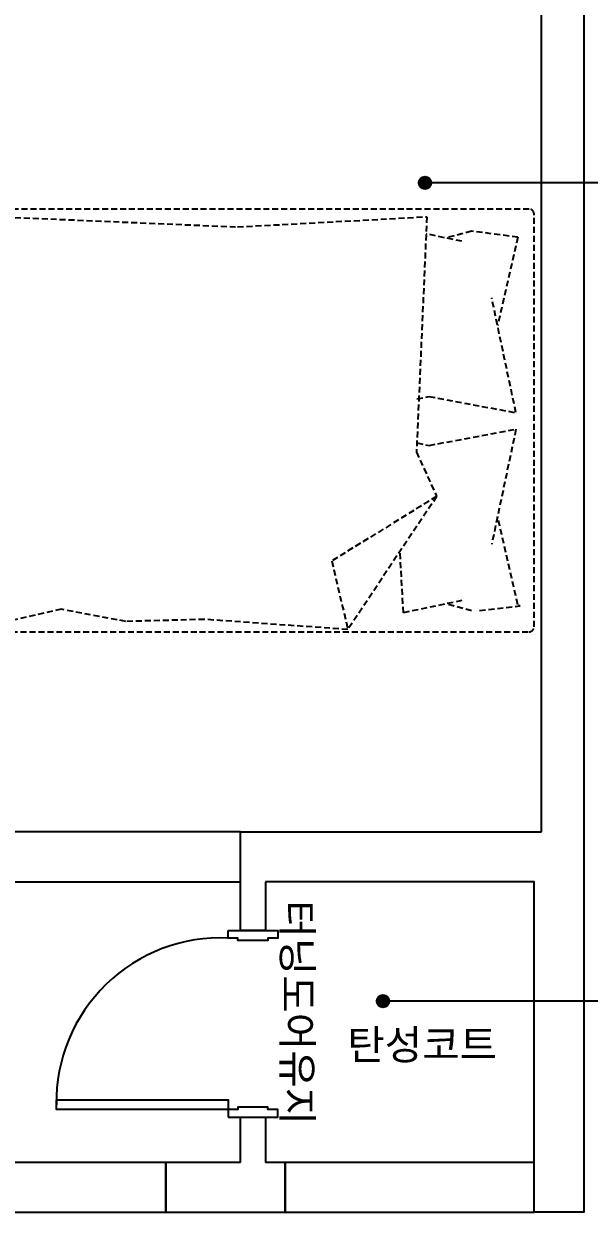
# Model space of a CAD drawing. Header units: millimetres. Extents: x 118028 to 193504, y 42792 to 96100.
# Drawn here: x 157180 to 159453, y 80948 to 85727 of the extents above; entities that cross this region are included whole.
import ezdxf

# ---------------------------------------------------------------- set-up
doc = ezdxf.new("R2010")
doc.units = ezdxf.units.MM
doc.header["$LTSCALE"] = 30
doc.linetypes.add('DH-HID2', pattern=[1.2, 0.8, -0.4])
for name, color, linetype in [('0-ELC TEXT', 7, 'Continuous'), ('2CONTINUOUS', 2, 'Continuous'), ('C-WIN', 4, 'Continuous'), ('CO-DO-FR', 7, 'Continuous'), ('CO-DOOR', 8, 'Continuous'), ('FU-FURM', 251, 'DH-HID2')]:
    doc.layers.add(name, color=color, linetype=linetype)
doc.styles.add('코레일둥고', font='Korail_Round_Gothic_Medium.ttf')

# ---------------------------------------------------------------- blocks, each defined once
blk = doc.blocks.new('vusaudeh')
at = {"layer": '2CONTINUOUS'}
for p, q in [((159261.4, 82476.8), (159261.4, 85786.8)), ((158051.4, 82476.8), (159261.4, 82476.8)), ((158231.4, 81147.8), (158231.4, 80947.8))]:
    blk.add_line(p, q, dxfattribs=at)
for points in [[(158711.4, 91311.8), (158711.4, 91511.8), (159431.4, 91511.8), (159431.4, 80947.8), (159231.4, 80947.8)], [(158151.4, 82276.8), (158151.4, 82080.3), (158051.4, 82080.3), (158051.4, 82476.8)], [(159231.4, 80947.8), (159231.4, 82276.8), (158151.4, 82276.8)], [(158051.4, 81147.8), (158051.4, 81330.3), (158151.4, 81330.3), (158151.4, 81147.8)], [(157751.4, 81147.8), (157751.4, 80947.8), (158231.4, 80947.8), (158231.4, 81147.8), (158151.4, 81147.8)], [(158051.4, 81147.8), (157751.4, 81147.8)]]:
    blk.add_lwpolyline(points, dxfattribs=at)
at = {"layer": 'C-WIN'}
for points in [[(158051.4, 82476.8), (155381.4, 82476.8), (155381.4, 82276.8), (158051.4, 82276.8)], [(157751.4, 81147.8), (155651.4, 81147.8), (155651.4, 80947.8), (157751.4, 80947.8)], [(158231.4, 80947.8), (159231.4, 80947.8), (159231.4, 81147.8), (158231.4, 81147.8)]]:
    blk.add_lwpolyline(points, close=True, dxfattribs=at)
at = {"layer": 'CO-DO-FR'}
for points in [[(158001.4, 82080.3), (158201.4, 82080.3), (158201.4, 82050.3), (158161.4, 82050.3), (158161.4, 82040.3), (158041.4, 82040.3), (158041.4, 82050.3), (158001.4, 82050.3), (158001.4, 82080.3)], [(158001.4, 81330.3), (158201.4, 81330.3), (158201.4, 81360.3), (158161.4, 81360.3), (158161.4, 81370.3), (158041.4, 81370.3), (158041.4, 81360.3), (158001.4, 81360.3), (158001.4, 81330.3)]]:
    blk.add_lwpolyline(points, close=True, dxfattribs=at)
at = {"layer": 'CO-DOOR'}
blk.add_lwpolyline([(157311.4, 81400.3), (158001.4, 81400.3), (158001.4, 81360.3), (157311.4, 81360.3)], close=True, dxfattribs=at)
blk.add_arc((157972, 81390.3), 660.7, 87.4477, 180.8673, dxfattribs=at)
blk = doc.blocks.new('F-702-4')
at = {"layer": 'FU-FURM'}
for p, q in [((-736.7, -64.7), (-761, -251.3)), ((-736.7, -64.7), (-381.4, -146.6)), ((-31.2, -72.8), (-493.4, -170.1)), ((-96, -421.6), (-31.2, -72.8)), ((100.4, -421.6), (35.5, -72.8)), ((35.5, -72.8), (497.7, -170.1)), ((741, -64.7), (385.7, -146.6)), ((764.2, -218.9), (746.2, -56.3)), ((746.2, -56.3), (746.2, -62.3)), ((-761, -251.3), (-733.6, -354.2)), ((765.3, -251.3), (737.9, -354.2)), ((-720.3, -289.8), (-750.1, -434)), ((724.6, -289.8), (773.2, -525.1)), ((-86.2, -470.9), (-96, -421.6)), ((90.5, -470.9), (100.4, -421.6)), ((127.1, -472.5), (305.5, -391.4)), ((305.5, -391.4), (565, -813.2)), ((305.5, -391.4), (840.7, -748.3)), ((-819, -430.9), (127.1, -472.5)), ((-778.1, -1191.5), (-819, -430.9)), ((773.2, -525.1), (526.9, -539)), ((565, -813.2), (840.7, -748.3)), ((840.7, -748.3), (800.2, -1324.3)), ((-820.8, -2194.5), (-778.1, -1191.5)), ((800.2, -1324.3), (808.3, -1640.7)), ((808.3, -1640.7), (759.6, -1900.3)), ((759.6, -1900.3), (825.2, -2189.8)), ((200.1, -2171.6), (-820.8, -2194.5)), ((825.2, -2189.8), (200.1, -2171.6))]:
    blk.add_line(p, q, dxfattribs=at)
blk.add_lwpolyline([(-830, -2300), (830, -2300, 0.414214), (850, -2280), (850, -20, 0.414214), (830, 0), (-830, 0, 0.414214), (-850, -20), (-850, -2280, 0.414214)], format="xyb", close=True, dxfattribs=at)

msp = doc.modelspace()

# ---------------------------------------------------------------- hatches: boundary and pattern name
at = {"layer": '0-ELC TEXT'}
h = msp.add_hatch(color=256, dxfattribs=at)
h.dxf.hatch_style = 1
edge = h.paths.add_edge_path()
edge.add_arc((158793.2, 85087.1), 25, -270, 90, ccw=False)
h = msp.add_hatch(color=256, dxfattribs=at)
h.dxf.hatch_style = 1
edge = h.paths.add_edge_path()
edge.add_arc((158624.1, 81796.6), 25, -270, 90, ccw=False)

# ---------------------------------------------------------------- linework, layer by layer
for p, q in [((159786.4, 85087.1), (158793.2, 85087.1)), ((159786.4, 81796.6), (158624.1, 81796.6))]:
    msp.add_line(p, q, dxfattribs=at)
for centre in [(158793.2, 85087.1), (158624.1, 81796.6)]:
    msp.add_circle(centre, 25, dxfattribs=at)

# ---------------------------------------------------------------- block references
msp.add_blockref('vusaudeh', (0, 0))
at = {"layer": 'FU-FURM', "rotation": 270.0000000000001}
msp.add_blockref('F-702-4', (159231.4, 84131.8), dxfattribs=at)

# ---------------------------------------------------------------- texts
at = {"layer": '0-ELC TEXT', "style": '코레일둥고'}
msp.add_text('터닝도어유지', height=120, rotation=270, dxfattribs=at).set_placement((158220.3, 82201.8))
msp.add_text('탄성코트', height=120, dxfattribs=at).set_placement((158480.9, 81561.8))

doc.saveas('drawing.dxf')
